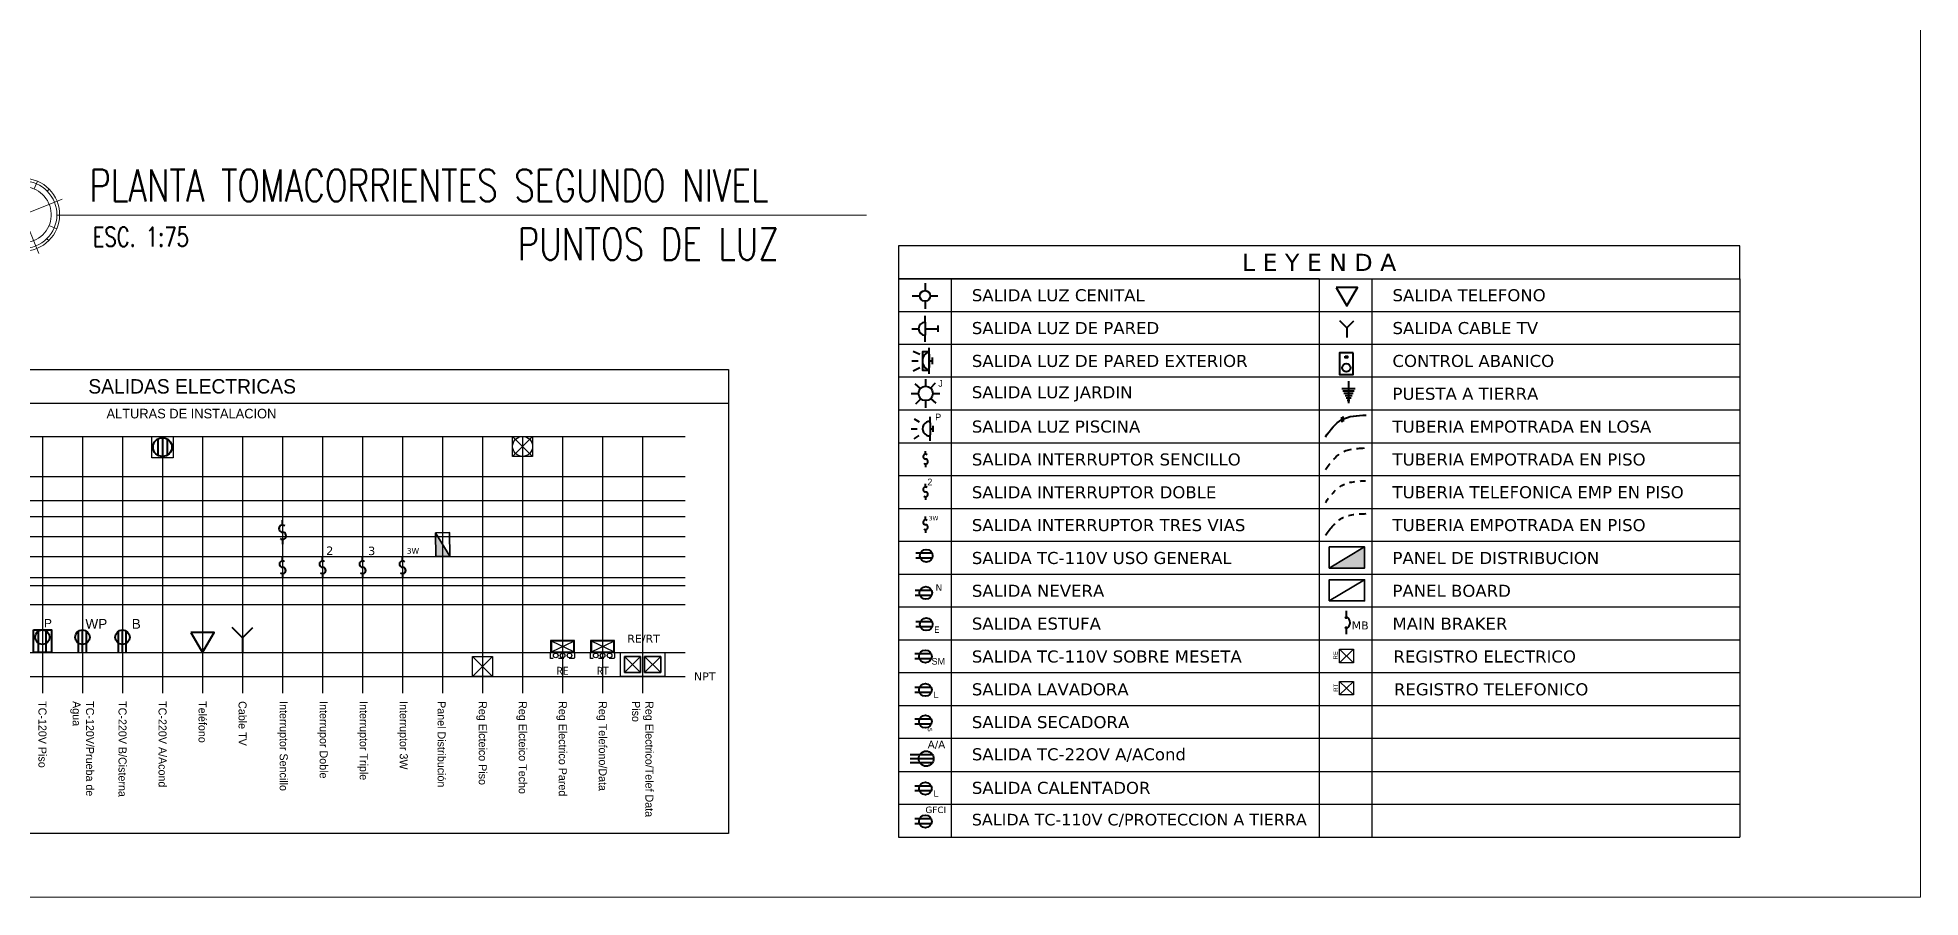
# Model space of a CAD drawing. Header units: metres. Extents: x 14 to 2416, y -346 to 476.
# Drawn here: x 134.2 to 169.49, y -169.35 to -153.24 of the extents above; entities that cross this region are included whole.
import ezdxf
from ezdxf.enums import TextEntityAlignment as Align

# ---------------------------------------------------------------- set-up
doc = ezdxf.new("R2010")
doc.units = ezdxf.units.M
for name, pattern in [('0', [0]), ('CONTINUA', [0]), ('Dash Style-2', [0.694425, 0.48607, -0.208355]), ('HIDDEN', [0.375, 0.25, -0.125]), ('HIDDEN2', [0.1875, 0.125, -0.0625]), ('STYLE_06', [1.041641, 0.625, -0.208282, 0.069427, -0.138931]), ('STYLE_08', [1.25, 0.625, -0.20828, 0.06943, -0.13893, 0.06943, -0.13893])]:
    doc.linetypes.add(name, pattern=pattern)
doc.layers.get('0').update_dxf_attribs({"linetype": '0', "lineweight": 20})
doc.layers.get('Defpoints').update_dxf_attribs({"color": 6})
for name, color, linetype, lineweight in [('A-DETL-IDEN', 251, 'Continuous', 9), ('E Barras Electricas', 5, 'Continuous', 40), ('E Base Registro', 8, 'Continuous', 30), ('E Breaker', 150, 'Continuous', 40), ('E Leyenda', 7, 'Continuous', 13), ('E Paneles', 238, 'Continuous', 35), ('E Registro Elect y Telef', 174, 'Continuous', 25), ('E Registro Electrico', 36, 'Continuous', 30), ('E Registro Telefonico', 128, 'Continuous', 30), ('E Salida AAcond', 144, 'Continuous', 40), ('E Salida CABLE Antena', 150, 'CONTINUA', 40), ('E Salida Interruptores', 22, 'Continuous', 40), ('E Salida Luces', 22, 'Continuous', 40), ('E Salida TCorrientes', 24, 'CONTINUA', 40), ('E Salida Telefono', 128, 'Continuous', 40), ('E Tablas Electricas', 152, 'Continuous', 25), ('E Textos Electricos', 7, 'Continuous', 15), ('E Tuberia Cable TV', 150, 'STYLE_08', 40), ('E Tuberia Emp Losa', 22, 'Continuous', 40), ('E Tuberia Emp Piso', 24, 'Dash Style-2', 40), ('E Tuberia Telefonica', 118, 'STYLE_06', 40), ('textos', 7, 'Continuous', 0)]:
    doc.layers.add(name, color=color, linetype=linetype, lineweight=lineweight)
doc.styles.add('Arch-Dim', font='romans.shx', dxfattribs={"width": 0.75})
doc.styles.add('CENTURY GOTHIC', font='GOTHIC.TTF')
doc.styles.add('GENERATED_STYLE_1', font='GOTHIC.TTF')
doc.styles.add('RSA', font='trebuc.ttf', dxfattribs={"width": 0.75})
doc.styles.get("Standard").update_dxf_attribs({"font": 'arial.ttf', "height": 0.1875})

# ---------------------------------------------------------------- blocks, each defined once
blk = doc.blocks.new('A$C4714e0b5')
at = {"true_color": 0x4d4d4d}
h = blk.add_hatch(color=251, dxfattribs=at)
edge = h.paths.add_edge_path()
edge.add_line((0.42, 0.45), (0.48, 0.45))
edge.add_line((0.48, 0.45), (0.48, 0.809))
edge.add_ellipse((0.45, 0.45), major_axis=(-0.255, 0.255), ratio=1, start_angle=-49.7802, end_angle=-40.2198)
edge.add_line((0.42, 0.809), (0.42, 0.45))
for p, q in [((0.312, 0.783), (0.301, 0.81)), ((0.42, 0.45), (0.42, 0.809)), ((0.45, 0.81), (0.45, 0.9)), ((0.48, 0.45), (0.48, 0.809)), ((0.588, 0.783), (0.599, 0.81)), ((0.174, 0.726), (0.238, 0.662)), ((0.662, 0.662), (0.726, 0.726)), ((0, 0.45), (0.9, 0.45)), ((0.117, 0.588), (0.09, 0.599)), ((0.45, 0), (0.45, 0.45)), ((0.783, 0.588), (0.81, 0.599)), ((0.117, 0.312), (0.09, 0.301)), ((0.174, 0.174), (0.238, 0.238)), ((0.662, 0.238), (0.726, 0.174)), ((0.783, 0.312), (0.81, 0.301)), ((0.312, 0.117), (0.301, 0.09)), ((0.588, 0.117), (0.599, 0.09))]:
    blk.add_line(p, q)
for major_axis, start_param, end_param in [((0.276, 0.276), 5.497787, 11.780972), ((-0.255, 0.255), 3.926991, 10.210176), ((-0.212, 0.212), -0.685231, 5.39762)]:
    blk.add_ellipse((0.45, 0.45), major_axis=major_axis, ratio=1, start_param=start_param, end_param=end_param)
blk = doc.blocks.new('*U477')
at = {"layer": 'E Salida Telefono'}
blk.add_lwpolyline([(0.206, -0.357), (0, 0), (-0.206, -0.357)], close=True, dxfattribs=at)
blk = doc.blocks.new('TC-22OV A Acond')
at = {"layer": 'E Base Registro'}
blk.add_lwpolyline([(-0.167, 0.334), (0.167, 0.334), (0.167, 0), (-0.167, 0)], close=True, dxfattribs=at)
at = {"layer": 'E Salida AAcond'}
for p, q in [((-0.073, 0.039), (-0.073, 0.295)), ((0, 0.02), (0, 0.314)), ((0.073, 0.039), (0.073, 0.295))]:
    blk.add_line(p, q, dxfattribs=at)
blk.add_circle((0, 0.167), 0.147, dxfattribs=at)
blk = doc.blocks.new('*U422')
at = {"layer": 'E Paneles'}
blk.add_hatch(color=256, dxfattribs=at).paths.add_polyline_path([(0.597, -0.486), (-0.007, 0.494), (0.007, -0.494)])
blk.add_line((-0.007, 0.494), (0.597, -0.486), dxfattribs=at)
blk.add_lwpolyline([(-0.007, 0.494), (0.583, 0.502), (0.597, -0.486), (0.007, -0.494)], close=True, dxfattribs=at)
blk = doc.blocks.new('*U455')
at = {"layer": 'E Salida Interruptores'}
for p, q in [((0, 0.3), (0, 0.375)), ((0, 0.075), (0, 0))]:
    blk.add_line(p, q, dxfattribs=at)
for centre, start, end in [((0, 0.24375), 48.189685, 270), ((0, 0.13125), 228.189685, 90)]:
    blk.add_arc(centre, 0.05625, start, end, dxfattribs=at)
blk = doc.blocks.new('*U418')
at = {"layer": 'E Salida CABLE Antena'}
for q in [(-0.163, 0.39), (0.163, 0.39), (0, 0)]:
    blk.add_line((0, 0.229), q, dxfattribs=at)
blk = doc.blocks.new('*U419')
at = {"layer": 'E Registro Telefonico'}
h = blk.add_hatch(color=256, dxfattribs=at)
h.paths.add_polyline_path([(0.15, 0.15), (-0.15, 0.15), (-0.15, 0), (0.15, 0)])
h.paths.add_polyline_path([(-0.14, 0.14), (0.14, 0.14), (0.14, 0.01), (-0.14, 0.01)], flags=16)
for p, q in [((0.14, 0.01), (-0.14, 0.14)), ((-0.14, 0.01), (0.14, 0.14))]:
    blk.add_line(p, q, dxfattribs=at)
at = {"layer": 'E Registro Telefonico', "linetype": 'Continuous'}
for points in [[(0.15, 0.15), (-0.15, 0.15), (-0.15, 0), (0.15, 0)], [(0.14, 0.14), (-0.14, 0.14), (-0.14, 0.01), (0.14, 0.01)]]:
    blk.add_lwpolyline(points, close=True, dxfattribs=at)
at = {"layer": 'E Registro Telefonico', "linetype": 'HIDDEN2', "ltscale": 0.2}
blk.add_lwpolyline([(-0.15, 0), (0.15, 0), (0.15, -0.075), (-0.15, -0.075)], close=True, dxfattribs=at)
at = {"layer": 'E Registro Telefonico'}
for centre in [(-0.086, -0.037), (0, -0.037), (0.086, -0.037)]:
    blk.add_circle(centre, 0.0291, dxfattribs=at)
at = {"layer": 'E Registro Telefonico', "linetype": 'Continuous', "style": 'RSA', "width": 0.986711}
blk.add_attdef('RT', text='', height=0.1, dxfattribs=at).set_placement((-0.15, -0.279), (0.15, -0.279), align=Align.FIT)
blk = doc.blocks.new('*U420')
at = {"layer": 'E Registro Electrico'}
h = blk.add_hatch(color=256, dxfattribs=at)
h.paths.add_polyline_path([(0.15, 0.15), (-0.15, 0.15), (-0.15, 0), (0.15, 0)])
h.paths.add_polyline_path([(-0.14, 0.14), (0.14, 0.14), (0.14, 0.01), (-0.14, 0.01)], flags=16)
for p, q in [((0.14, 0.01), (-0.14, 0.14)), ((-0.14, 0.01), (0.14, 0.14))]:
    blk.add_line(p, q, dxfattribs=at)
at = {"layer": 'E Registro Electrico', "linetype": 'Continuous'}
for points in [[(0.15, 0.15), (-0.15, 0.15), (-0.15, 0), (0.15, 0)], [(0.14, 0.14), (-0.14, 0.14), (-0.14, 0.01), (0.14, 0.01)]]:
    blk.add_lwpolyline(points, close=True, dxfattribs=at)
at = {"layer": 'E Registro Electrico', "linetype": 'HIDDEN2', "ltscale": 0.2}
blk.add_lwpolyline([(-0.15, 0), (0.15, 0), (0.15, -0.075), (-0.15, -0.075)], close=True, dxfattribs=at)
at = {"layer": 'E Registro Electrico'}
for centre in [(-0.086, -0.037), (0, -0.037), (0.086, -0.037)]:
    blk.add_circle(centre, 0.0291, dxfattribs=at)
at = {"layer": 'E Registro Electrico', "linetype": 'Continuous', "style": 'RSA', "width": 1.946265}
blk.add_attdef('RE', text='', height=0.1, dxfattribs=at).set_placement((-0.15, -0.279), (0.15, -0.279), align=Align.FIT)
blk = doc.blocks.new('Registro Electrico')
at = {"layer": 'E Registro Electrico'}
for p, q in [((-0.5, 1), (0.5, 0)), ((0.5, 1), (-0.5, 0))]:
    blk.add_line(p, q, dxfattribs=at)
blk.add_lwpolyline([(-0.5, 1), (0.5, 1), (0.5, 0), (-0.5, 0)], close=True, dxfattribs=at)
blk = doc.blocks.new('*U421')
at = {"layer": 'E Base Registro', "color": 8, "linetype": 'Continuous', "ltscale": 0.65, "flags": 128}
blk.add_lwpolyline([(0.55, 0), (-0.55, 0), (-0.55, 0.6), (0.55, 0.6)], close=True, dxfattribs=at)
at = {"layer": 'E Registro Elect y Telef'}
for p, q in [((-0.05, 0.1), (-0.45, 0.5)), ((-0.45, 0.1, -41.148), (-0.05, 0.5, -41.148)), ((0.05, 0.1, -41.148), (0.45, 0.5, -41.148)), ((0.45, 0.1, -82.296), (0.05, 0.5, -82.296))]:
    blk.add_line(p, q, dxfattribs=at)
blk.add_lwpolyline([(-0.05, 0.1), (-0.45, 0.1), (-0.45, 0.5), (-0.05, 0.5)], close=True, dxfattribs=at)
for points, elevation in [([(-0.45, 0.5), (-0.45, 0.1), (-0.05, 0.1), (-0.05, 0.5), (-0.45, 0.5)], -41.148), ([(0.45, 0.5), (0.45, 0.1), (0.05, 0.1), (0.05, 0.5), (0.45, 0.5)], -82.296)]:
    blk.add_lwpolyline(points, dxfattribs=dict(at, elevation=elevation))
at = {"layer": 'E Registro Elect y Telef', "elevation": -41.148}
blk.add_lwpolyline([(0.05, 0.1), (0.45, 0.1), (0.45, 0.5), (0.05, 0.5)], close=True, dxfattribs=at)
blk = doc.blocks.new('*U423')
at = {"layer": 'E Registro Electrico'}
for p, q in [((-0.5, -1), (0.5, 0)), ((0.5, -1), (-0.5, 0))]:
    blk.add_line(p, q, dxfattribs=at)
blk.add_lwpolyline([(0.5, -1), (-0.5, -1), (-0.5, 0), (0.5, 0)], close=True, dxfattribs=at)
blk.add_circle((0, -0.5), 0.5, dxfattribs=at)
blk = doc.blocks.new('Alturas de Instalación1')
at = {"layer": 'E Salida Interruptores'}
for p, q in [((0.638, 3.405), (0.638, 3.457)), ((1.138, 3.405), (1.138, 3.457)), ((1.638, 3.405), (1.638, 3.457)), ((2.138, 3.405), (2.138, 3.457)), ((0.638, 3.247), (0.638, 3.195)), ((1.138, 3.247), (1.138, 3.195)), ((1.638, 3.247), (1.638, 3.195)), ((2.138, 3.247), (2.138, 3.195))]:
    blk.add_line(p, q, dxfattribs=at)
for centre, start, end in [((0.638, 3.365), 48.1897, 270), ((0.638, 3.286), 228.1897, 90), ((1.138, 3.365), 48.1897, 270), ((1.138, 3.286), 228.1897, 90), ((1.638, 3.365), 48.1897, 270), ((1.638, 3.286), 228.1897, 90), ((2.138, 3.365), 48.1897, 270), ((2.138, 3.286), 228.1897, 90)]:
    blk.add_arc(centre, 0.0394, start, end, dxfattribs=at)
at = {"layer": 'E Salida TCorrientes', "linetype": 'Continuous'}
for p, q in [((-4.902, 3.977), (-4.902, 3.711)), ((-4.821, 3.977), (-4.821, 3.711)), ((-4.902, 2.526), (-4.902, 2.26)), ((-4.821, 2.526), (-4.821, 2.26))]:
    blk.add_line(p, q, dxfattribs=at)
at = {"layer": 'E Salida TCorrientes'}
for p, q in [((-3.902, 3.461), (-3.902, 3.195)), ((-3.821, 3.461), (-3.821, 3.195)), ((-3.402, 3.361), (-3.402, 3.095)), ((-3.321, 3.361), (-3.321, 3.095)), ((-5.402, 2.526), (-5.402, 2.26)), ((-5.321, 2.526), (-5.321, 2.26)), ((-4.402, 2.526), (-4.402, 2.26)), ((-4.321, 2.526), (-4.321, 2.26)), ((-2.902, 2.525), (-2.902, 2.259)), ((-2.821, 2.525), (-2.821, 2.259)), ((-2.413, 2.26), (-2.413, 2.526)), ((-2.314, 2.26), (-2.314, 2.527)), ((-1.913, 2.26), (-1.913, 2.526)), ((-1.862, 2.26), (-1.862, 2.541)), ((-1.813, 2.26), (-1.813, 2.527)), ((-1.413, 2.26), (-1.413, 2.526)), ((-1.362, 2.26), (-1.362, 2.541)), ((-1.314, 2.26), (-1.314, 2.527))]:
    blk.add_line(p, q, dxfattribs=at)
blk.add_lwpolyline([(-2.475, 2.541), (-2.248, 2.541), (-2.248, 2.26), (-2.475, 2.26)], close=True, dxfattribs=at)
for centre, radius in [((-4.862, 3.882), 0.103), ((-3.862, 3.366), 0.103), ((-3.362, 3.266), 0.103), ((-5.362, 2.431), 0.103), ((-4.862, 2.431), 0.103), ((-4.362, 2.431), 0.103), ((-2.862, 2.43), 0.103), ((-2.362, 2.451), 0.0904), ((-1.862, 2.451), 0.0904), ((-1.362, 2.451), 0.0904)]:
    blk.add_circle(centre, radius, dxfattribs=at)
at = {"layer": 'E Tablas Electricas'}
for p, q in [((-5.856, 4.96), (5.671, 4.96)), ((-5.856, 4.46), (5.671, 4.46)), ((-5.856, 4.16), (5.671, 4.16)), ((-5.856, 3.96), (5.671, 3.96)), ((-5.856, 3.195), (5.671, 3.195)), ((-5.856, 3.095), (5.671, 3.095)), ((-5.856, 1.96), (5.671, 1.96))]:
    blk.add_line(p, q, dxfattribs=at)
at = {"layer": 'E Tablas Electricas', "color": 251, "true_color": 0x636466}
for p, q in [((-5.362, 4.96), (-5.362, 1.75)), ((-4.862, 4.96), (-4.862, 1.75)), ((-4.362, 4.96), (-4.362, 1.75)), ((-3.862, 4.96), (-3.862, 1.75)), ((-3.362, 4.96), (-3.362, 1.75)), ((-2.862, 4.96), (-2.862, 1.75)), ((-2.362, 4.96), (-2.362, 1.75)), ((-1.862, 4.96), (-1.862, 1.75)), ((-1.362, 4.96), (-1.362, 1.75)), ((-0.862, 4.96), (-0.862, 1.75)), ((-0.362, 4.96), (-0.362, 1.75)), ((0.138, 4.96), (0.138, 1.75)), ((0.638, 4.96), (0.638, 1.75)), ((1.138, 4.96), (1.138, 1.75)), ((1.638, 4.96), (1.638, 1.75)), ((2.138, 4.96), (2.138, 1.75)), ((2.638, 4.96), (2.638, 1.75)), ((3.138, 4.96), (3.138, 1.75)), ((3.638, 4.96), (3.638, 1.75)), ((4.138, 4.96), (4.138, 1.75)), ((4.638, 4.96), (4.638, 1.75)), ((5.138, 4.96), (5.138, 1.75))]:
    blk.add_line(p, q, dxfattribs=at)
at = {"layer": 'E Tablas Electricas', "color": 0}
for p, q in [((-5.856, 3.71), (5.671, 3.71)), ((-5.856, 3.46), (5.671, 3.46)), ((-5.856, 2.86), (5.671, 2.86)), ((-5.856, 2.26), (5.671, 2.26))]:
    blk.add_line(p, q, dxfattribs=at)
at = {"layer": 'E Tablas Electricas'}
for points in [[(-6.709, 5.796), (6.209, 5.796), (6.209, 0), (-6.709, 0)], [(-6.709, 5.796), (6.209, 5.796), (6.209, 5.372), (-6.709, 5.372)]]:
    blk.add_lwpolyline(points, close=True, dxfattribs=at)
at = {"layer": 'E Tuberia Emp Piso', "linetype": 'HIDDEN', "ltscale": 0.4}
blk.add_lwpolyline([(-4.902, 3.711), (-5.031, 3.666), (-5.031, 2.318), (-4.902, 2.261)], dxfattribs=at)
at = {"color": 1, "xscale": 0.25, "yscale": 0.25, "zscale": 0.25}
blk.add_blockref('*U423', (3.638, 4.96), dxfattribs=at)
ref = blk.add_blockref('*U420', (4.138, 2.26))
ref.add_attrib('RT', 'RE', dxfattribs={"layer": 'E Registro Electrico', "linetype": 'Continuous', "height": 0.1, "style": 'RSA'}).set_placement((4.136, 1.981), align=Align.CENTER)
ref = blk.add_blockref('*U419', (4.638, 2.26))
ref.add_attrib('RT', 'RT', dxfattribs={"layer": 'E Registro Telefonico', "linetype": 'Continuous', "height": 0.1, "style": 'RSA'}).set_placement((4.639, 1.981), align=Align.CENTER)
for name, p, xscale, yscale, zscale in [('Registro Electrico', (3.138, 1.96), 0.25, 0.25, 0.25), ('*U421', (5.138, 1.96), 0.5, 0.5, 0.5)]:
    blk.add_blockref(name, p, dxfattribs=dict(xscale=xscale, yscale=yscale, zscale=zscale))
at = {"layer": 'E Paneles', "xscale": 0.2999999999999999, "yscale": 0.2999999999999999, "zscale": 0.2999999999999999}
blk.add_blockref('*U422', (2.55, 3.608), dxfattribs=at)
at = {"layer": 'E Salida CABLE Antena', "xscale": -0.7999999999999998, "yscale": 0.7999999999999998, "zscale": 0.7999999999999998}
blk.add_blockref('*U418', (0.138, 2.26), dxfattribs=at)
at = {"layer": 'E Salida Luces', "color": 6, "xscale": 0.7999999999999998, "yscale": 0.7999999999999998, "zscale": 0.7999999999999998}
blk.add_blockref('*U455', (0.638, 3.612), dxfattribs=at)
at = {"layer": 'E Salida TCorrientes', "xscale": 0.8, "yscale": 0.8, "zscale": 0.8, "rotation": 180}
blk.add_blockref('TC-22OV A Acond', (-0.862, 4.96), dxfattribs=at)
at = {"layer": 'E Salida Telefono', "linetype": 'HIDDEN', "xscale": 0.6999999999999998, "yscale": 0.6999999999999998, "zscale": 0.6999999999999998, "rotation": 180}
blk.add_blockref('*U477', (-0.362, 2.259), dxfattribs=at)
at = {"layer": 'E Salida Interruptores', "char_height": 0.105, "width": 0.11031, "attachment_point": 1, "style": 'GENERATED_STYLE_1'}
for s, insert in [('{\\fVerdana|b0|i0|c0|p34;2}', (1.182, 3.584)), ('{\\fVerdana|b0|i0|c0|p34;3}', (1.706, 3.582))]:
    blk.add_mtext(s, dxfattribs=dict(at, insert=insert))
at = {"layer": 'E Salida Interruptores', "insert": (2.267, 3.528), "char_height": 0.07, "width": 0.09145, "attachment_point": 5}
blk.add_mtext('{\\fVerdana|b0|i0|c0|p34;\\C256;3W}', dxfattribs=at)
at = {"layer": 'E Salida TCorrientes'}
for s, height, p in [('G', 0.105, (-4.986, 4.025)), ('SM', 0.105, (-3.32, 3.407)), ('E', 0.105, (-4.972, 2.576)), ('L', 0.105, (-2.849, 2.57)), ('P', 0.105, (-2.341, 2.573)), ('WP', 0.1215, (-1.825, 2.557)), ('B', 0.121, (-1.246, 2.557))]:
    blk.add_text(s, height=height, dxfattribs=at).set_placement(p)
at = {"layer": 'E Salida TCorrientes', "style": 'CENTURY GOTHIC'}
blk.add_text('N', height=0.111, dxfattribs=at).set_placement((-4.318, 2.575))
at = {"layer": 'E Salida TCorrientes', "insert": (-3.645, 3.539), "char_height": 0.12, "width": 0.63798, "attachment_point": 5, "rotation": 0, "style": 'CENTURY GOTHIC'}
blk.add_mtext('{\\fVerdana|b0|i0|c0|p34;GFCI}', dxfattribs=at)
at = {"layer": 'E Textos Electricos', "ltscale": 0.15, "style": 'CENTURY GOTHIC'}
for s, insert, char_height, width, attachment_point, rotation in [('SALIDAS ELECTRICAS', (-0.491, 5.584), 0.18, 12.39973, 5, 0), ('ALTURAS DE INSTALACION', (-0.5, 5.244), 0.12, 12.41741, 5, 0), ('3.00 MTS', (-6.227, 4.96), 0.1, 0.74184, 5, 0), ('2.50 MTS', (-6.227, 4.46), 0.1, 0.74184, 5, 0), ('2.20 MTS', (-6.227, 4.16), 0.1, 0.74184, 5, 0), ('2.00 MTS', (-6.227, 3.96), 0.1, 0.74184, 5, 0), ('1.75 MTS', (-6.227, 3.71), 0.1, 0.74184, 5, 0), ('1.50 MTS', (-6.227, 3.46), 0.1, 0.74184, 5, 0), ('1.25 MTS', (-6.227, 3.195), 0.1, 0.74184, 5, 0), ('1.20 MTS', (-6.227, 3.095), 0.1, 0.74184, 5, 0), ('0.90 MTS', (-6.227, 2.86), 0.1, 0.74184, 5, 0), ('0.30 MTS', (-6.227, 2.26), 0.1, 0.74184, 5, 0), ('0.00 MTS', (-6.227, 1.96), 0.1, 0.74184, 5, 0), ('TC-120V Uso General', (-5.362, 1.652), 0.1, 3.64817, 4, 270), ('TC-120V C/Prot a Tierra', (-3.862, 1.652), 0.1, 3.64817, 4, 270), ('TC-120V Piso', (-2.362, 1.652), 0.1, 1.57133, 4, 270), ('TC-120V/Prueba de Agua', (-1.866, 1.652), 0.1, 1.22635, 4, 270), ('TC-220V B/Cisterna', (-1.362, 1.652), 0.1, 1.31337, 4, 270), ('TC-220V A/Acond', (-0.862, 1.652), 0.1, 1.81018, 4, 270), ('Teléfono', (-0.362, 1.652), 0.1, 1.57133, 4, 270), ('Estufa y Trampa Grasa', (-4.862, 1.652), 0.1, 1.57133, 4, 270), ('Nevera', (-4.362, 1.652), 0.1, 1.57133, 4, 270), ('Sobre Meseta', (-3.362, 1.652), 0.1, 1.57133, 4, 270), ('Lavadora', (-2.861, 1.652), 0.1, 1.57133, 4, 270), ('Cable TV', (0.138, 1.652), 0.1, 1.57133, 4, 270), ('Interruptor Sencillo', (0.638, 1.652), 0.1, 1.57133, 4, 270), ('Interrupor Doble', (1.138, 1.652), 0.1, 1.57133, 4, 270), ('Interruptor Triple', (1.638, 1.652), 0.1, 1.57133, 4, 270), ('Interruptor 3W', (2.138, 1.652), 0.1, 1.57133, 4, 270), ('Panel Distribución', (2.625, 1.652), 0.1, 1.57133, 4, 270), ('Reg Elcteico Piso', (3.125, 1.652), 0.1, 1.57133, 4, 270), ('Reg Elcteico Techo', (3.625, 1.652), 0.1, 1.57133, 4, 270), ('Reg Electrico Pared', (4.125, 1.652), 0.1, 1.57133, 4, 270), ('Reg Telefono/Data', (4.625, 1.652), 0.1, 1.57133, 4, 270), ('Reg Electrico/Telef Data Piso', (5.138, 1.652), 0.1, 1.57133, 4, 270)]:
    blk.add_mtext(s, dxfattribs=dict(at, insert=insert, char_height=char_height, width=width, attachment_point=attachment_point, rotation=rotation))
at = {"layer": 'E Textos Electricos', "ltscale": 0.15, "char_height": 0.1, "width": 1.57133, "attachment_point": 4, "style": 'CENTURY GOTHIC'}
for s, insert in [('{\\fVerdana|b0|i0|c0|p34;RE/RT}', (4.946, 2.426)), ('{\\fVerdana|b0|i0|c0|p34;NPT}', (5.779, 1.96))]:
    blk.add_mtext(s, dxfattribs=dict(at, insert=insert))
blk = doc.blocks.new('*U370')
for p, q in [((0, 1.4), (-1, -1.5)), ((1, 1.4), (-0.1, -1.5))]:
    blk.add_line(p, q)
blk = doc.blocks.new('*U491')
at = {"xscale": 0.0393700787401575, "yscale": 0.0393700787401575, "zscale": 0.0393700787401575, "rotation": 24.62305246465977}
blk.add_blockref('*U370', (0, 0.003), dxfattribs=at)
blk = doc.blocks.new('Luz Pared Exterior')
at = {"layer": 'E Salida Luces'}
for p, q in [((-0.257, 0), (-0.176, 0)), ((-0.239, 0.123), (-0.158, 0.083)), ((-0.041, 0.082), (-0.041, 0.163)), ((-0.041, 0.082), (-0.041, -0.082)), ((-0.041, 0), (0, 0)), ((0, -0.041), (0, 0.041)), ((-0.239, -0.123), (-0.158, -0.083)), ((-0.041, -0.163), (-0.041, -0.082))]:
    blk.add_line(p, q, dxfattribs=at)
blk.add_lwpolyline([(-0.041, 0.114), (-0.122, 0.114), (-0.122, -0.114), (-0.041, -0.114)], close=True, dxfattribs=at)
blk.add_arc((-0.005, 0), 0.12, 107.3143, 252.6857, dxfattribs=at)
blk = doc.blocks.new('Control Abanico')
at = {"layer": 'E Salida Luces', "flags": 128}
for points in [[(0.086, 0.272), (-0.086, 0.272), (-0.086, 0), (0.086, 0)], [(-0.015, 0.23), (0.015, 0.23), (0.015, 0.212), (-0.015, 0.212)]]:
    blk.add_lwpolyline(points, close=True, dxfattribs=at)
at = {"layer": 'E Salida Luces'}
blk.add_circle((0, 0.086), 0.0523, dxfattribs=at)
blk = doc.blocks.new('Luz Jardin')
at = {"layer": 'E Salida Luces', "linetype": 'Continuous'}
for p, q in [((-0.358, 0.001), (-0.18, 0.001)), ((-0.132, 0.123), (-0.262, 0.244)), ((0, 0.358), (0, 0.181)), ((0.123, 0.133), (0.243, 0.263)), ((0.18, 0.001), (0.358, 0.001)), ((-0.243, -0.261), (-0.123, -0.131)), ((0, -0.179), (0, -0.357)), ((0.262, -0.243), (0.132, -0.122))]:
    blk.add_line(p, q, dxfattribs=at)
blk.add_circle((0, 0.001), 0.18, dxfattribs=at)
blk = doc.blocks.new('Luz Piscina')
at = {"layer": 'E Salida Luces'}
for p, q in [((-0.549, 0), (-0.399, 0)), ((-0.478, 0.25), (-0.35, 0.171)), ((-0.075, 0.15), (-0.075, 0.3)), ((-0.075, 0.15), (-0.075, -0.15)), ((-0.075, 0), (0, 0)), ((0, -0.075), (0, 0.075)), ((-0.478, -0.25), (-0.35, -0.171)), ((-0.075, -0.3), (-0.075, -0.15))]:
    blk.add_line(p, q, dxfattribs=at)
blk.add_arc((-0.087, 0), 0.181, 86.1195, 273.8805, dxfattribs=at)
blk = doc.blocks.new('*U490')
at = {"layer": 'E Paneles'}
blk.add_hatch(color=256, dxfattribs=at).paths.add_polyline_path([(0.569, 3.625), (0.126, 3.361), (0.569, 3.361)])
at = {"layer": 'E Barras Electricas'}
for p, q in [((0.368, 5.697), (0.368, 5.421)), ((0.451, 5.601), (0.285, 5.601)), ((0.438, 5.572), (0.298, 5.572)), ((0.425, 5.544), (0.311, 5.543)), ((0.412, 5.515), (0.324, 5.515)), ((0.399, 5.486), (0.338, 5.486)), ((0.385, 5.457), (0.351, 5.457)), ((0.372, 5.429), (0.364, 5.429))]:
    blk.add_line(p, q, dxfattribs=at)
at = {"layer": 'E Breaker'}
blk.add_line((0.338, 2.61), (0.338, 2.534), dxfattribs=at)
blk.add_lwpolyline([(0.338, 2.826), (0.338, 2.748)], dxfattribs=at)
at = {"layer": 'E Breaker', "linetype": 'Continuous'}
for centre in [(0.338, 2.741), (0.338, 2.617), (0.339, 2.741)]:
    blk.add_circle(centre, 0.00731, dxfattribs=at)
blk.add_arc((0.302, 2.679), 0.0852, 303.2632, 56.7368, dxfattribs=at)
at = {"layer": 'E Paneles'}
for p, q in [((0.126, 3.361), (0.569, 3.625)), ((0.126, 2.951), (0.569, 3.215))]:
    blk.add_line(p, q, dxfattribs=at)
for points in [[(0.126, 3.361), (0.126, 3.625), (0.569, 3.625), (0.569, 3.361)], [(0.126, 2.951), (0.126, 3.215), (0.569, 3.215), (0.569, 2.951)]]:
    blk.add_lwpolyline(points, close=True, dxfattribs=at)
at = {"layer": 'E Registro Electrico'}
for p, q in [((0.256, 2.179), (0.432, 2.348)), ((0.256, 2.348), (0.432, 2.179))]:
    blk.add_line(p, q, dxfattribs=at)
blk.add_lwpolyline([(0.256, 2.179), (0.256, 2.348), (0.432, 2.348), (0.432, 2.179)], close=True, dxfattribs=at)
at = {"layer": 'E Registro Telefonico'}
for p, q in [((0.256, 1.776), (0.432, 1.944)), ((0.256, 1.944), (0.432, 1.776))]:
    blk.add_line(p, q, dxfattribs=at)
blk.add_lwpolyline([(0.256, 1.776), (0.256, 1.944), (0.432, 1.944), (0.432, 1.776)], close=True, dxfattribs=at)
at = {"layer": 'E Salida AAcond'}
for p, q in [((-5.108, 1.033), (-4.832, 1.033)), ((-5.108, 0.98), (-4.816, 0.98)), ((-5.108, 0.93), (-4.831, 0.93))]:
    blk.add_line(p, q, dxfattribs=at)
blk.add_circle((-4.91, 0.98), 0.0938, dxfattribs=at)
at = {"layer": 'E Salida CABLE Antena'}
for q in [(0.261, 6.452), (0.436, 6.452)]:
    blk.add_line((0.348, 6.365), q, dxfattribs=at)
at = {"layer": 'E Salida CABLE Antena', "ltscale": 0.02}
blk.add_line((0.348, 6.365), (0.348, 6.242), dxfattribs=at)
at = {"layer": 'E Salida Interruptores'}
for p, q in [((-4.917, 4.784), (-4.917, 4.824)), ((-4.917, 4.663), (-4.917, 4.623)), ((-4.917, 4.374), (-4.917, 4.414)), ((-4.917, 4.253), (-4.917, 4.213)), ((-4.917, 3.964), (-4.917, 4.004)), ((-4.917, 3.843), (-4.917, 3.802))]:
    blk.add_line(p, q, dxfattribs=at)
for centre, start, end in [((-4.917, 4.754), 48.1897, 270), ((-4.917, 4.693), 228.1897, 90), ((-4.917, 4.344), 48.1897, 270), ((-4.917, 4.283), 228.1897, 90), ((-4.917, 3.933), 48.1897, 270), ((-4.917, 3.873), 228.1897, 90)]:
    blk.add_arc(centre, 0.0302, start, end, dxfattribs=at)
at = {"layer": 'E Salida Luces', "linetype": 'Continuous'}
for p, q in [((-4.924, 6.923), (-4.924, 6.828)), ((-5.085, 6.762), (-4.99, 6.762)), ((-4.924, 6.696), (-4.924, 6.601)), ((-4.858, 6.762), (-4.762, 6.762))]:
    blk.add_line(p, q, dxfattribs=at)
at = {"layer": 'E Salida Luces'}
for p, q in [((-5.087, 6.352), (-5.005, 6.352)), ((-4.924, 6.434), (-4.924, 6.515)), ((-4.924, 6.434), (-4.924, 6.271)), ((-4.924, 6.352), (-4.761, 6.352)), ((-4.761, 6.311), (-4.761, 6.393)), ((-4.924, 6.189), (-4.924, 6.271))]:
    blk.add_line(p, q, dxfattribs=at)
at = {"layer": 'E Salida Luces', "linetype": 'Continuous'}
blk.add_circle((-4.924, 6.762), 0.0658, dxfattribs=at)
at = {"layer": 'E Salida Luces'}
blk.add_arc((-4.924, 6.352), 0.0815, 90, 270, dxfattribs=at)
at = {"layer": 'E Salida TCorrientes'}
for p, q in [((-4.835, 3.547), (-5.039, 3.547)), ((-4.835, 3.485), (-5.039, 3.485)), ((-4.841, 3.081), (-5.045, 3.081)), ((-4.841, 3.019), (-5.045, 3.019)), ((-4.835, 2.69), (-5.039, 2.69)), ((-4.835, 2.628), (-5.039, 2.628)), ((-4.846, 2.288), (-5.051, 2.288)), ((-4.846, 2.226), (-5.051, 2.226)), ((-4.846, 1.869), (-5.051, 1.869)), ((-4.846, 1.807), (-5.051, 1.807)), ((-4.846, 1.474), (-5.05, 1.474)), ((-4.846, 1.412), (-5.05, 1.412)), ((-4.846, 0.638), (-5.051, 0.638)), ((-4.846, 0.576), (-5.051, 0.576)), ((-4.846, 0.227), (-5.051, 0.227)), ((-4.846, 0.165), (-5.051, 0.165))]:
    blk.add_line(p, q, dxfattribs=at)
for centre in [(-4.908, 3.516), (-4.914, 3.05), (-4.908, 2.659), (-4.919, 2.257), (-4.919, 1.838), (-4.919, 1.443), (-4.919, 0.607), (-4.919, 0.196)]:
    blk.add_circle(centre, 0.079, dxfattribs=at)
at = {"layer": 'E Salida Telefono'}
blk.add_lwpolyline([(0.215, 6.868), (0.348, 6.638), (0.481, 6.868)], close=True, dxfattribs=at)
at = {"layer": 'E Tablas Electricas', "linetype": 'Continuous'}
for p, q in [((0, 6.976), (-5.256, 6.976)), ((-5.256, 6.976), (-5.256, 0)), ((-4.599, 6.976), (-4.599, 0)), ((0, 6.976), (0, 0)), ((0.657, 6.976), (0.657, 0)), ((5.256, 6.976), (5.256, 0)), ((0, 6.565), (-5.256, 6.565)), ((5.256, 6.565), (0, 6.565)), ((0, 6.155), (-5.256, 6.155)), ((0, 6.155), (-5.256, 6.155)), ((5.256, 6.155), (0, 6.155)), ((0, 5.745), (-5.256, 5.745)), ((5.256, 5.745), (0, 5.745)), ((0, 5.334), (-5.256, 5.334)), ((5.256, 5.334), (0, 5.334)), ((0, 4.924), (-5.256, 4.924)), ((5.256, 4.924), (0, 4.924)), ((0, 4.514), (-5.256, 4.514)), ((5.256, 4.514), (0, 4.514)), ((0, 4.103), (-5.256, 4.103)), ((5.256, 4.103), (0, 4.103)), ((0, 3.693), (-5.256, 3.693)), ((5.256, 3.693), (0, 3.693)), ((0, 3.283), (-5.256, 3.283)), ((5.256, 3.283), (0, 3.283)), ((0, 2.872), (-5.256, 2.872)), ((5.256, 2.872), (0, 2.872)), ((0, 2.462), (-5.256, 2.462)), ((5.256, 2.462), (0, 2.462)), ((0, 2.052), (-5.256, 2.052)), ((5.256, 2.052), (0, 2.052)), ((0, 1.641), (-5.256, 1.641)), ((5.256, 1.641), (0, 1.641)), ((0, 1.231), (-5.256, 1.231)), ((0, 1.231), (-5.256, 1.231)), ((5.256, 1.231), (0, 1.231)), ((-5.256, 0.821), (5.256, 0.821)), ((0, 0.821), (5.256, 0.821)), ((-5.256, 0.41), (5.256, 0.41)), ((-5.256, 0), (5.256, 0))]:
    blk.add_line(p, q, dxfattribs=at)
at = {"layer": 'E Tablas Electricas'}
blk.add_lwpolyline([(-5.256, 6.976), (5.256, 6.976), (5.256, 7.386), (-5.256, 7.386)], close=True, dxfattribs=at)
at = {"layer": 'E Tuberia Cable TV', "ltscale": 0.3}
blk.add_spline([(0.079, 3.772), (0.285, 3.985), (0.588, 4.042)], degree=3, dxfattribs=at)
at = {"layer": 'E Tuberia Emp Losa'}
blk.add_spline([(0.079, 5.003), (0.285, 5.216), (0.588, 5.273)], degree=3, dxfattribs=at)
at = {"layer": 'E Tuberia Emp Piso', "ltscale": 0.2}
blk.add_spline([(0.079, 4.592), (0.285, 4.806), (0.588, 4.863)], degree=3, dxfattribs=at)
at = {"layer": 'E Tuberia Telefonica', "ltscale": 0.1}
blk.add_spline([(0.079, 4.182), (0.285, 4.395), (0.588, 4.453)], degree=3, dxfattribs=at)
at = {"color": 1}
for name, p, xscale, yscale, zscale in [('Luz Pared Exterior', (-4.599, 6.155), 0.001, 0.001, 0.001), ('Luz Jardin', (-4.916, 5.543), 0.5, 0.5, 0.5), ('Luz Piscina', (-4.821, 5.103), 0.5, 0.5, 0.5)]:
    blk.add_blockref(name, p, dxfattribs=dict(at, xscale=xscale, yscale=yscale, zscale=zscale))
blk.add_blockref('Control Abanico', (0.34, 5.778), dxfattribs=at)
at = {"layer": 'E Salida Luces', "color": 1}
blk.add_blockref('Luz Pared Exterior', (-4.832, 5.95), dxfattribs=at)
at = {"layer": 'E Tuberia Emp Losa', "xscale": 0.5, "yscale": 0.5, "zscale": 0.5}
blk.add_blockref('*U491', (0.291, 5.219), dxfattribs=at)
at = {"layer": 'E Breaker', "linetype": 'Continuous', "insert": (0.513, 2.644), "char_height": 0.1, "attachment_point": 5}
blk.add_mtext('{\\fVerdana|b0|i0|c0|p34;MB}', dxfattribs=at)
at = {"layer": 'E Registro Electrico', "style": 'CENTURY GOTHIC'}
blk.add_text('RE', height=0.0535, rotation=90, dxfattribs=at).set_placement((0.231, 2.219))
at = {"layer": 'E Registro Telefonico', "style": 'CENTURY GOTHIC'}
blk.add_text('RT', height=0.0535, rotation=90, dxfattribs=at).set_placement((0.235, 1.816))
at = {"layer": 'E Salida AAcond', "insert": (-4.89, 1.204), "char_height": 0.0933, "width": 0.0274, "attachment_point": 1}
blk.add_mtext('{\\fVerdana|b0|i0|c0|p34;A/A}', dxfattribs=at)
at = {"layer": 'E Salida Interruptores', "linetype": 'Continuous', "char_height": 0.0845, "width": 0.11867, "attachment_point": 1, "style": 'GENERATED_STYLE_1'}
for s, insert in [('J', (-4.759, 5.711)), ('P', (-4.797, 5.29)), ('2', (-4.895, 4.479))]:
    blk.add_mtext(s, dxfattribs=dict(at, insert=insert))
at = {"layer": 'E Salida Interruptores', "insert": (-4.817, 3.984), "char_height": 0.05376, "width": 0.07023, "attachment_point": 5}
blk.add_mtext('{\\fVerdana|b0|i0|c0|p34;3W}', dxfattribs=at)
at = {"layer": 'E Salida TCorrientes', "width": 0.09702, "attachment_point": 1}
for s, insert, char_height, rotation in [('{\\fVerdana|b0|i0|c0|p34;N}', (-4.709, 3.077), 0.08064, 180), ('{\\fVerdana|b0|i0|c0|p34;S}', (-4.835, 1.363), 0.05376, 270)]:
    blk.add_mtext(s, dxfattribs=dict(at, insert=insert, char_height=char_height, rotation=rotation))
at = {"layer": 'E Salida TCorrientes', "attachment_point": 1}
for s, insert, char_height, width in [('{\\fVerdana|b0|i0|c0|p34;E}', (-4.812, 2.632), 0.08064, 0.11643), ('SM', (-4.842, 2.236), 0.0806, 0.09595), ('{\\fVerdana|b0|i0|c0|p34;L}', (-4.82, 1.817), 0.08064, 0.09702), ('{\\fVerdana|b0|i0|c0|p34;L}', (-4.82, 0.586), 0.08064, 0.09702), ('{\\fVerdana|b0|i0|c0|p34;GFCI}', (-4.919, 0.381), 0.08064, 0.09702)]:
    blk.add_mtext(s, dxfattribs=dict(at, insert=insert, char_height=char_height, width=width))
at = {"layer": 'E Textos Electricos', "color": 7, "linetype": 'Continuous', "insert": (0, 7.181), "char_height": 0.21504, "width": 10.51191, "attachment_point": 5}
blk.add_mtext('\\fVerdana|b0|i0|c0|p34;L E Y E N D A ', dxfattribs=at)
at = {"layer": 'E Textos Electricos', "color": 7, "linetype": 'Continuous', "attachment_point": 4, "style": 'CENTURY GOTHIC'}
for s, insert, char_height, width in [('\\fVerdana|b0|i0|c0|p34;SALIDA LUZ CENITAL', (-4.339, 6.769), 0.15053, 3.55872), ('\\fVerdana|b0|i0|c0|p34;SALIDA TELEFONO', (0.917, 6.769), 0.15053, 3.55872), ('\\fVerdana|b0|i0|c0|p34;SALIDA LUZ DE PARED', (-4.339, 6.359), 0.15053, 3.55872), ('\\fVerdana|b0|i0|c0|p34;SALIDA CABLE TV', (0.917, 6.359), 0.15053, 3.55872), ('{\\fVerdana|b0|i0|c0|p34;SALIDA LUZ DE PARED EXTERIOR}', (-4.339, 5.948), 0.15053, 3.55872), ('{\\fVerdana|b0|i0|c0|p34;CONTROL ABANICO}', (0.917, 5.948), 0.15053, 3.55872), ('{\\fVerdana|b0|i0|c0|p34;SALIDA LUZ JARDIN}', (-4.339, 5.538), 0.15053, 3.55872), ('{\\fVerdana|b0|i0|c0|p34;PUESTA A TIERRA}', (0.917, 5.538), 0.15053, 3.55872), ('{\\fVerdana|b0|i0|c0|p34;SALIDA LUZ PISCINA}', (-4.339, 5.128), 0.15053, 3.55872), ('\\fVerdana|b0|i0|c0|p34;TUBERIA EMPOTRADA EN LOSA', (0.917, 5.128), 0.15053, 3.55872), ('\\fVerdana|b0|i0|c0|p34;SALIDA INTERRUPTOR SENCILLO', (-4.339, 4.717), 0.15053, 3.55872), ('\\fVerdana|b0|i0|c0|p34;TUBERIA EMPOTRADA EN PISO', (0.917, 4.717), 0.15053, 3.55872), ('\\fVerdana|b0|i0|c0|p34;SALIDA INTERRUPTOR DOBLE', (-4.339, 4.307), 0.15053, 3.55872), ('{\\fVerdana|b0|i0|c0|p34;TUBERIA TELEFONICA EMP EN PISO}', (0.917, 4.308), 0.15053, 4.3389), ('\\fVerdana|b0|i0|c0|p34;SALIDA INTERRUPTOR TRES VIAS', (-4.339, 3.897), 0.15053, 3.55872), ('\\fVerdana|b0|i0|c0|p34;TUBERIA EMPOTRADA EN PISO', (0.917, 3.897), 0.15053, 3.55872), ('{\\fVerdana|b0|i0|c0|p34;SALIDA TC-110V USO GENERAL}', (-4.339, 3.486), 0.15053, 3.55872), ('\\fVerdana|b0|i0|c0|p34;PANEL DE DISTRIBUCION', (0.917, 3.486), 0.15053, 3.55872), ('\\fVerdana|b0|i0|c0|p34;SALIDA NEVERA', (-4.339, 3.076), 0.15053, 3.55872), ('{\\fVerdana|b0|i0|c0|p34;PANEL BOARD}', (0.917, 3.076), 0.15053, 3.55872), ('{\\fVerdana|b0|i0|c0|p34;SALIDA ESTUFA}', (-4.339, 2.666), 0.15053, 3.55872), ('{\\fVerdana|b0|i0|c0|p34;MAIN BRAKER}', (0.917, 2.666), 0.15053, 3.55872), ('\\fVerdana|b0|i0|c0|p34;SALIDA TC-110V SOBRE MESETA', (-4.339, 2.255), 0.15053, 3.55872), ('{\\fVerdana|b0|i0|c0|p34;REGISTRO ELECTRICO}', (0.929, 2.255), 0.15053, 4.47797), ('\\fVerdana|b0|i0|c0|p34;SALIDA LAVADORA', (-4.339, 1.845), 0.15053, 3.55872), ('{\\fVerdana|b0|i0|c0|p34;REGISTRO TELEFONICO}', (0.935, 1.845), 0.15053, 4.47797), ('\\fVerdana|b0|i0|c0|p34;SALIDA SECADORA', (-4.339, 1.435), 0.15053, 3.55872), ('{\\fVerdana|b0|i0|c0|p34;SALIDA TC-22OV A/ACond}', (-4.339, 1.025), 0.15053, 3.55872), ('{\\fVerdana|b0|i0|c0|p34;SALIDA CALENTADOR}', (-4.339, 0.614), 0.15053, 3.55872), ('{\\fVerdana|b0|i0|c0|p34;SALIDA TC-110V C/PROTECCION A TIERRA}', (-4.339, 0.209), 0.145, 4.36114)]:
    blk.add_mtext(s, dxfattribs=dict(at, insert=insert, char_height=char_height, width=width))

msp = doc.modelspace()

# ---------------------------------------------------------------- linework, layer by layer
at = {"layer": 'Defpoints', "lineweight": 13}
msp.add_lwpolyline([(113.19, -128.559), (169.488, -128.559), (169.488, -169.348), (113.19, -169.348)], close=True, dxfattribs=at)
msp.add_lwpolyline([(113.19, -128.559), (169.488, -128.559), (169.488, -169.348), (113.19, -169.348)], close=True, dxfattribs=at)
at = {"layer": 'textos'}
msp.add_line((134.614, -156.561), (149.736, -156.561), dxfattribs=at)
msp.add_line((134.614, -156.561), (149.736, -156.561), dxfattribs=at)

# ---------------------------------------------------------------- block references
at = {"layer": 'A-DETL-IDEN', "xscale": 1.747234922339738, "yscale": 1.747234922339738, "zscale": 1.747234922339738, "rotation": 21.91236489214913}
msp.add_blockref('A$C4714e0b5', (133.496, -157.577), dxfattribs=at)
msp.add_blockref('A$C4714e0b5', (133.496, -157.577), dxfattribs=at)
at = {"layer": 'E Leyenda', "xscale": 1.5, "yscale": 1.5, "zscale": 1.5}
for name, p in [('*U490', (158.219, -168.219)), ('Alturas de Instalación1', (137.834, -168.149))]:
    msp.add_blockref(name, p, dxfattribs=at)

# ---------------------------------------------------------------- texts
at = {"layer": 'textos', "lineweight": 13, "attachment_point": 1, "style": 'Arch-Dim'}
for s, insert, char_height in [('PLANTA TOMACORRIENTES SEGUNDO NIVEL', (135.169, -155.706), 0.6), ('ESC. 1:75', (135.231, -156.789), 0.36), ('ESC. 1:75', (135.231, -156.789), 0.36), ('PUNTOS DE LUZ', (143.197, -156.805), 0.6), ('PUNTOS DE LUZ', (143.197, -156.805), 0.6)]:
    msp.add_mtext_dynamic_manual_height_columns(s, width=26.65337, gutter_width=15, heights=[0], dxfattribs=dict(at, insert=insert, char_height=char_height))

doc.saveas('drawing.dxf')
